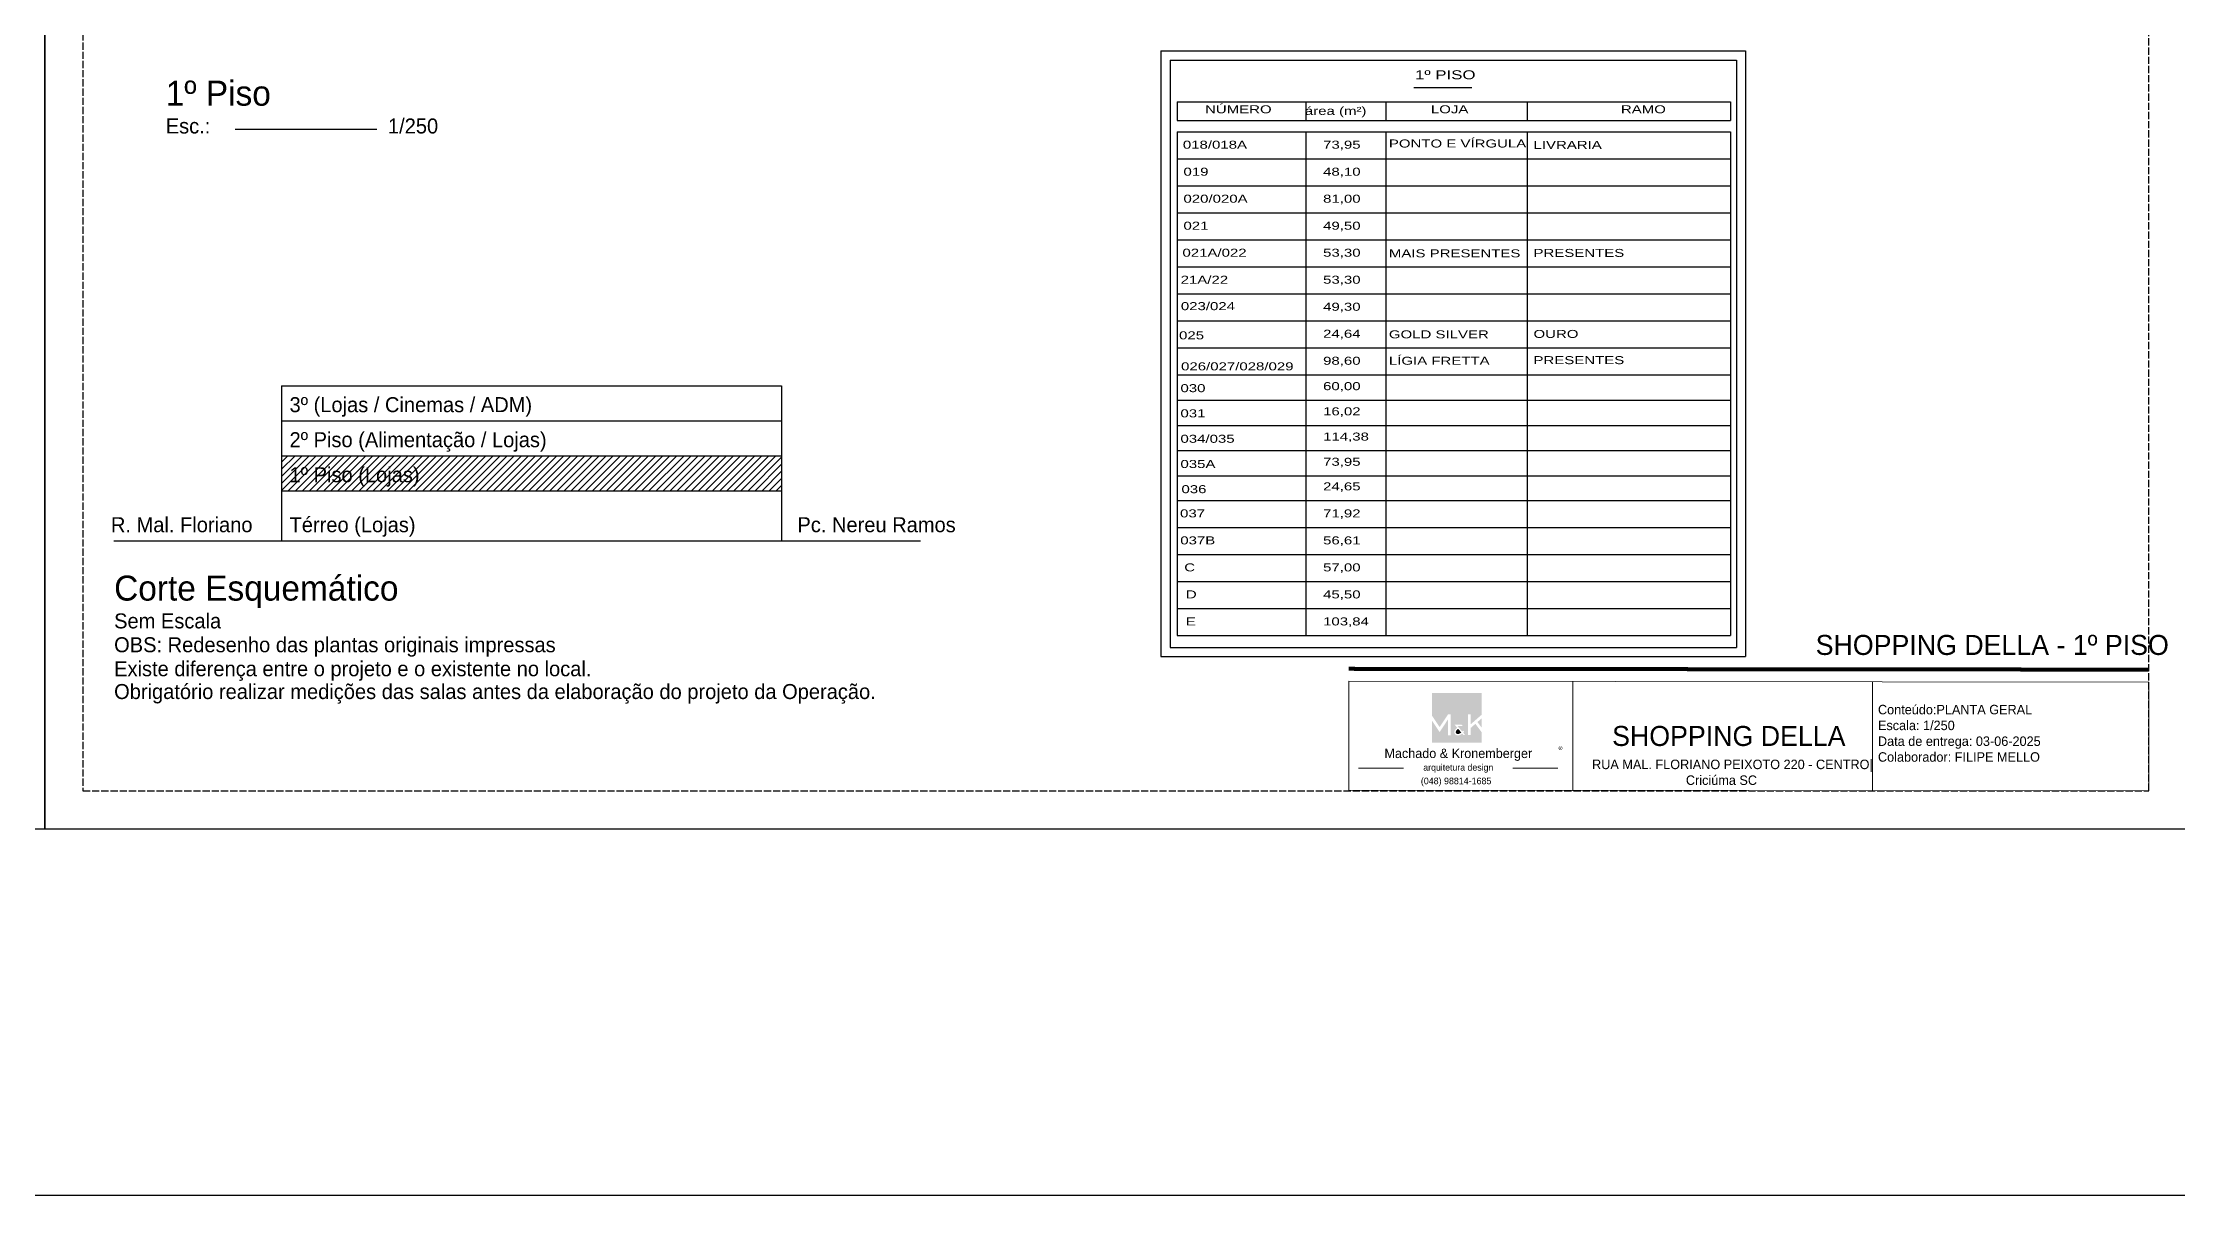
# Model space of a CAD drawing. Extents: x 741 to 1339, y 725 to 848.
# Drawn here: x 984.7 to 1091.4, y 725.1 to 782.7 of the extents above; entities that cross this region are included whole.
import ezdxf
from ezdxf.enums import TextEntityAlignment as Align

# ---------------------------------------------------------------- set-up
doc = ezdxf.new("R2010")
doc.units = 0
doc.header["$MEASUREMENT"] = 0
doc.linetypes.add('ACAD_ISO02W100', pattern=[15, 12, -3])
doc.layers.add('MARGEM', color=7, linetype='CONTINUOUS', plot=False)
for name, color, linetype in [('PAREDES', 7, 'CONTINUOUS'), ('Planta', 7, 'CONTINUOUS'), ('PLANTA-BAIXA', 6, 'CONTINUOUS'), ('Prancha', 7, 'CONTINUOUS'), ('Textos', 7, 'CONTINUOUS')]:
    doc.layers.add(name, color=color, linetype=linetype)
doc.styles.add('LOGO MK', font='EngraversGothic BT.ttf')
doc.styles.add('PADRAO MK', font='AVGARDN.TTF')

# ---------------------------------------------------------------- blocks, each defined once
blk = doc.blocks.new('A$C519E7EC3')
at = {"layer": 'PLANTA-BAIXA', "true_color": 0x588e8a}
h = blk.add_hatch(color=125, dxfattribs=at)
h.dxf.hatch_style = 1
h.paths.add_polyline_path([(0.331, 0.504), (0.331, 0.133), (0.281, 0.133), (0.281, 0.411), (0.134, 0.188), (0, 0.39), (0, 0), (0.886, 0), (0.886, 0.185), (0.773, 0.336), (0.689, 0.263), (0.689, 0.137), (0.64, 0.137), (0.64, 0.503), (0.689, 0.503), (0.689, 0.328), (0.886, 0.499), (0.886, 0.889), (0, 0.889), (0, 0.48), (0.134, 0.277), (0.284, 0.504)])
edge = h.paths.add_edge_path(flags=16)
edge.add_line((0.524, 0.322), (0.544, 0.299))
edge.add_line((0.544, 0.299), (0.452, 0.299))
edge.add_line((0.452, 0.299), (0.538, 0.198))
edge.add_line((0.538, 0.198), (0.556, 0.215))
edge.add_line((0.556, 0.215), (0.574, 0.196))
edge.add_line((0.574, 0.196), (0.554, 0.179))
edge.add_line((0.554, 0.179), (0.588, 0.138))
edge.add_line((0.588, 0.138), (0.556, 0.138))
edge.add_line((0.556, 0.138), (0.535, 0.163))
edge.add_spline(control_points=[(0.535, 0.163), (0.526, 0.153), (0.514, 0.145), (0.477, 0.128), (0.449, 0.126), (0.419, 0.142), (0.412, 0.149), (0.407, 0.157)], knot_values=[4.402504, 4.402504, 4.402504, 4.402504, 4.931452, 4.931452, 5.931873, 5.931873, 6.283185, 6.283185, 6.283185, 6.283185], degree=3, periodic=0)
edge.add_spline(control_points=[(0.407, 0.157), (0.399, 0.169), (0.396, 0.184), (0.403, 0.224), (0.423, 0.248), (0.448, 0.263), (0.449, 0.264), (0.45, 0.264)], knot_values=[6.283185, 6.283185, 6.283185, 6.283185, 6.83841, 6.83841, 7.903426, 7.903426, 7.956371, 7.956371, 7.956371, 7.956371], degree=3, periodic=0)
edge.add_line((0.45, 0.264), (0.402, 0.322))
edge.add_line((0.402, 0.322), (0.524, 0.322))
edge = h.paths.add_edge_path(flags=0)
edge.add_line((0.466, 0.246), (0.52, 0.181))
edge.add_ellipse((0.48, 0.204), major_axis=(0.0531, 0.0343), ratio=0.681403, start_angle=79.8298, end_angle=289.8144, ccw=False)
h.paths.add_polyline_path([(0.886, 0.434), (0.81, 0.368), (0.886, 0.267)], flags=17)
h = blk.add_hatch(color=125, dxfattribs=at)
h.dxf.hatch_style = 1
edge = h.paths.add_edge_path()
edge.add_ellipse((0.48, 0.204), major_axis=(0.0531, 0.0343), ratio=0.681403, start_angle=79.8298, end_angle=289.8144)
edge.add_line((0.52, 0.181), (0.466, 0.246))

msp = doc.modelspace()

# ---------------------------------------------------------------- hatches: boundary and pattern name
at = {"layer": 'PAREDES'}
h = msp.add_hatch(dxfattribs=at)
h.set_pattern_fill('ANSI31', color=8, scale=2, style=0)
h.set_pattern_definition([(45, (1186.12902, 589.21938), (-0.1767767, 0.1767767), [])])
h.paths.add_polyline_path([(1021.65, 762.1), (996.65, 762.1), (996.65, 760.35), (1021.65, 760.35)])
h.paths.add_polyline_path([(996.8, 760.3), (1003.64, 760.3), (1003.64, 761.79), (996.8, 761.79)], flags=9)

# ---------------------------------------------------------------- linework, layer by layer
at = {"layer": 'MARGEM', "color": 8, "linetype": 'Continuous'}
for points in [[(877.71, 819.17), (984.81, 819.17), (984.81, 743.44), (877.71, 743.44)], [(984.81, 819.17), (1091.91, 819.17), (1091.91, 743.44), (984.81, 743.44)]]:
    msp.add_lwpolyline(points, close=True, dxfattribs=at)
at = {"layer": 'MARGEM', "linetype": 'ACAD_ISO02W100', "ltscale": 0.03}
msp.add_lwpolyline([(986.72, 745.35), (1090, 745.35), (1090, 817.26), (986.72, 817.26)], close=True, dxfattribs=at)
at = {"layer": 'PAREDES', "color": 7}
for p, q in [((996.65, 765.6), (996.65, 757.85)), ((996.65, 765.6), (1010.65, 765.6)), ((1010.65, 765.6), (1021.65, 765.6)), ((1021.65, 765.6), (1021.65, 757.85)), ((996.65, 763.85), (1021.65, 763.85)), ((996.65, 762.1), (1021.65, 762.1)), ((996.65, 760.35), (1021.65, 760.35)), ((988.26, 757.85), (1028.6, 757.85))]:
    msp.add_line(p, q, dxfattribs=at)
at = {"layer": 'Planta'}
msp.add_lwpolyline([(741.13, 834.45), (1338.99, 834.45), (1338.99, 725.13), (741.13, 725.13)], close=True, dxfattribs=at)
at = {"layer": 'PLANTA-BAIXA', "color": 125, "true_color": 0x588e8a, "const_width": 0.2}
msp.add_lwpolyline([(1050, 751.45), (1089.99, 751.41)], dxfattribs=at)
at = {"layer": 'Prancha', "color": 8, "linetype": 'Continuous', "ltscale": 0.6}
msp.add_line((994.33, 778.42), (1001.41, 778.42), dxfattribs=at)
at = {"layer": 'Prancha', "color": 1, "linetype": 'Continuous', "lineweight": 0}
for p, q in [((1061.2, 750.81), (1061.2, 745.35)), ((1076.18, 750.81), (1076.18, 745.35))]:
    msp.add_line(p, q, dxfattribs=at)
at = {"layer": 'Prancha', "color": 3, "linetype": 'Continuous', "lineweight": 0}
for p, q in [((1050.49, 746.48), (1052.74, 746.48)), ((1058.2, 746.48), (1060.46, 746.48))]:
    msp.add_line(p, q, dxfattribs=at)
at = {"layer": 'Prancha', "color": 2, "linetype": 'Continuous', "lineweight": 0}
msp.add_lwpolyline([(1050, 750.83), (1090, 750.79), (1090, 745.35), (1050, 745.38)], close=True, dxfattribs=at)
at = {"layer": 'Textos', "color": 8}
for p, q in [((1040.61, 782.34), (1069.84, 782.34)), ((1040.61, 782.34), (1040.61, 752.06)), ((1069.84, 782.34), (1069.84, 752.06)), ((1041.42, 779.79), (1069.09, 779.79)), ((1041.42, 779.79), (1041.42, 778.86)), ((1047.85, 779.79), (1047.85, 778.86)), ((1051.86, 779.79), (1051.86, 778.86)), ((1058.93, 779.79), (1058.93, 778.86)), ((1069.09, 779.79), (1069.09, 778.86)), ((1041.42, 778.86), (1069.09, 778.86)), ((1041.42, 778.29), (1041.42, 753.12)), ((1041.42, 778.29), (1069.09, 778.29)), ((1047.85, 778.29), (1047.85, 753.12)), ((1051.86, 778.29), (1051.86, 753.12)), ((1058.93, 778.29), (1058.93, 753.12)), ((1069.09, 778.29), (1069.09, 753.12)), ((1041.42, 776.94), (1069.09, 776.94)), ((1041.42, 776.94), (1069.09, 776.94)), ((1041.42, 775.59), (1069.09, 775.59)), ((1041.42, 774.24), (1069.09, 774.24)), ((1041.42, 772.89), (1069.09, 772.89)), ((1041.42, 771.54), (1069.09, 771.54)), ((1041.42, 770.19), (1069.09, 770.19)), ((1041.42, 768.84), (1069.09, 768.84)), ((1041.42, 768.84), (1069.09, 768.84)), ((1041.42, 767.49), (1069.09, 767.49)), ((1041.42, 767.49), (1069.09, 767.49)), ((1041.42, 766.14), (1069.09, 766.14)), ((1041.42, 766.14), (1069.09, 766.14)), ((1041.42, 764.88), (1069.09, 764.88)), ((1041.42, 763.62), (1069.09, 763.62)), ((1041.42, 762.36), (1069.09, 762.36)), ((1041.42, 761.09), (1069.09, 761.09)), ((1041.42, 759.87), (1069.09, 759.87)), ((1041.42, 758.52), (1069.09, 758.52)), ((1041.42, 757.17), (1069.09, 757.17)), ((1041.42, 755.82), (1069.09, 755.82)), ((1041.42, 754.47), (1069.09, 754.47)), ((1041.42, 753.12), (1069.09, 753.12)), ((1040.61, 752.06), (1069.84, 752.06))]:
    msp.add_line(p, q, dxfattribs=at)
at = {"layer": 'Textos', "color": 3}
for p, q in [((1041.07, 781.88), (1069.38, 781.88)), ((1041.07, 781.88), (1041.07, 752.52)), ((1069.38, 781.88), (1069.38, 752.52)), ((1041.07, 752.52), (1069.38, 752.52))]:
    msp.add_line(p, q, dxfattribs=at)
at = {"layer": 'Textos', "color": 3, "linetype": 'Continuous', "ltscale": 0.6}
msp.add_line((1053.25, 780.51), (1056.15, 780.51), dxfattribs=at)

# ---------------------------------------------------------------- block references
at = {"layer": 'PLANTA-BAIXA', "xscale": 2.8, "yscale": 2.8, "zscale": 2.8}
msp.add_blockref('A$C519E7EC3', (1054.17, 747.76), dxfattribs=at)

# ---------------------------------------------------------------- texts
at = {"layer": 'Prancha', "color": 3, "linetype": 'Continuous', "ltscale": 0.6, "style": 'PADRAO MK'}
for s, p in [('1º Piso', (990.86, 779.6)), ('Corte Esquemático', (988.28, 754.86))]:
    msp.add_text(s, height=1.25, dxfattribs=at).set_placement(p)
at = {"layer": 'Prancha', "color": 7, "linetype": 'Continuous', "ltscale": 0.6, "style": 'PADRAO MK'}
for s, p in [('Esc.:', (990.86, 778.21)), ('1/250', (1001.97, 778.21)), ('Sem Escala', (988.28, 753.47)), ('OBS: Redesenho das plantas originais impressas', (988.28, 752.28)), ('Existe diferença entre o projeto e o existente no local.', (988.28, 751.08)), ('Obrigatório realizar medições das salas antes da elaboração do projeto da Operação.', (988.28, 749.94))]:
    msp.add_text(s, height=0.75, dxfattribs=at).set_placement(p)
at = {"layer": 'Prancha', "color": 3, "linetype": 'Continuous', "style": 'LOGO MK'}
msp.add_text('Machado & Kronemberger', height=0.4708, dxfattribs=at).set_placement((1055.48, 746.99), align=Align.CENTER)
at = {"layer": 'Prancha', "linetype": 'Continuous', "style": 'LOGO MK'}
msp.add_text('®', height=0.192, dxfattribs=at).set_placement((1060.49, 747.39))
at = {"layer": 'Prancha', "color": 7, "linetype": 'Continuous', "style": 'PADRAO MK'}
msp.add_text('(048) 98814-1685', height=0.3316, dxfattribs=at).set_placement((1055.37, 745.68), align=Align.CENTER)
at = {"layer": 'Prancha', "linetype": 'Continuous', "style": 'LOGO MK'}
msp.add_text('arquitetura design', height=0.3269, dxfattribs=at).set_placement((1055.48, 746.36), align=Align.CENTER)
at = {"layer": 'Prancha', "color": 7, "linetype": 'Continuous', "char_height": 0.4737, "width": 13.4381, "attachment_point": 7, "style": 'PADRAO MK'}
for s, insert in [('Conteúdo:PLANTA GERAL \\PEscala: 1/250\\PData de entrega: 03-06-2025\\PColaborador: FILIPE MELLO', (1076.46, 746.8)), ('\\pi0.18796;RUA MAL. FLORIANO PEIXOTO 220 - CENTRO| \\P\\pi4.87908;Criciúma SC', (1061.98, 745.64))]:
    msp.add_mtext(s, dxfattribs=dict(at, insert=insert))
at = {"layer": 'Textos', "color": 3, "style": 'PADRAO MK', "width": 1.4}
msp.add_text('1º PISO', height=0.45, dxfattribs=at).set_placement((1054.83, 780.92), align=Align.CENTER)
at = {"layer": 'Textos', "color": 7, "style": 'PADRAO MK', "width": 1.4}
for s, p in [('NÚMERO', (1042.82, 779.22)), ('área (m²)', (1047.81, 779.14)), ('LOJA', (1054.11, 779.22)), ('RAMO', (1063.61, 779.22)), ('PONTO E VÍRGULA', (1052.01, 777.51)), ('018/018A', (1041.71, 777.45)), ('73,95', (1048.72, 777.45)), ('LIVRARIA', (1059.24, 777.44)), ('019', (1041.74, 776.1)), ('48,10', (1048.72, 776.1)), ('020/020A', (1041.74, 774.75)), ('81,00', (1048.72, 774.75)), ('021', (1041.74, 773.4)), ('49,50', (1048.72, 773.4)), ('021A/022', (1041.69, 772.05)), ('53,30', (1048.72, 772.05)), ('MAIS PRESENTES', (1052.01, 772.02)), ('PRESENTES', (1059.24, 772.04)), ('21A/22', (1041.6, 770.7)), ('53,30', (1048.72, 770.7)), ('023/024', (1041.61, 769.38)), ('49,30', (1048.72, 769.35)), ('24,64', (1048.72, 768)), ('GOLD SILVER', (1052.01, 767.97)), ('OURO', (1059.24, 767.99)), ('025', (1041.52, 767.92)), ('026/027/028/029', (1041.62, 766.37)), ('98,60', (1048.72, 766.65)), ('LÍGIA FRETTA', (1052.01, 766.65)), ('PRESENTES', (1059.24, 766.68)), ('030', (1041.59, 765.28)), ('60,00', (1048.72, 765.38)), ('031', (1041.59, 764.02)), ('16,02', (1048.72, 764.12)), ('034/035', (1041.59, 762.75)), ('114,38', (1048.72, 762.86)), ('73,95', (1048.72, 761.6)), ('035A', (1041.59, 761.49)), ('036', (1041.64, 760.23)), ('24,65', (1048.72, 760.37)), ('037', (1041.57, 759.02)), ('71,92', (1048.72, 759.02)), ('037B', (1041.58, 757.67)), ('56,61', (1048.72, 757.67)), ('C', (1041.78, 756.32)), ('57,00', (1048.72, 756.32)), ('D', (1041.86, 754.97)), ('45,50', (1048.72, 754.97)), ('E', (1041.86, 753.62)), ('103,84', (1048.72, 753.62))]:
    msp.add_text(s, height=0.4, dxfattribs=at).set_placement(p)
at = {"layer": 'Textos', "color": 3, "style": 'PADRAO MK'}
for s, p in [('3º (Lojas / Cinemas / ADM)', (997.05, 764.28)), ('2º Piso (Alimentação / Lojas)', (997.05, 762.53)), ('1º Piso (Lojas)', (997.05, 760.78)), ('R. Mal. Floriano', (988.12, 758.28)), ('Térreo (Lojas)', (997.05, 758.28)), ('Pc. Nereu Ramos', (1022.44, 758.28))]:
    msp.add_text(s, height=0.75, dxfattribs=at).set_placement(p)
at = {"layer": 'Textos', "color": 3, "linetype": 'Continuous', "ltscale": 0.6, "char_height": 1, "attachment_point": 7, "style": 'PADRAO MK'}
for s, insert, width in [('\\pi5.17635;SHOPPING DELLA - 1º PISO', (1068.17, 752.13), 26.5107), ('\\pi2.03958;SHOPPING DELLA', (1061.13, 747.58), 14.4665)]:
    msp.add_mtext(s, dxfattribs=dict(at, insert=insert, width=width))

doc.saveas('drawing.dxf')
